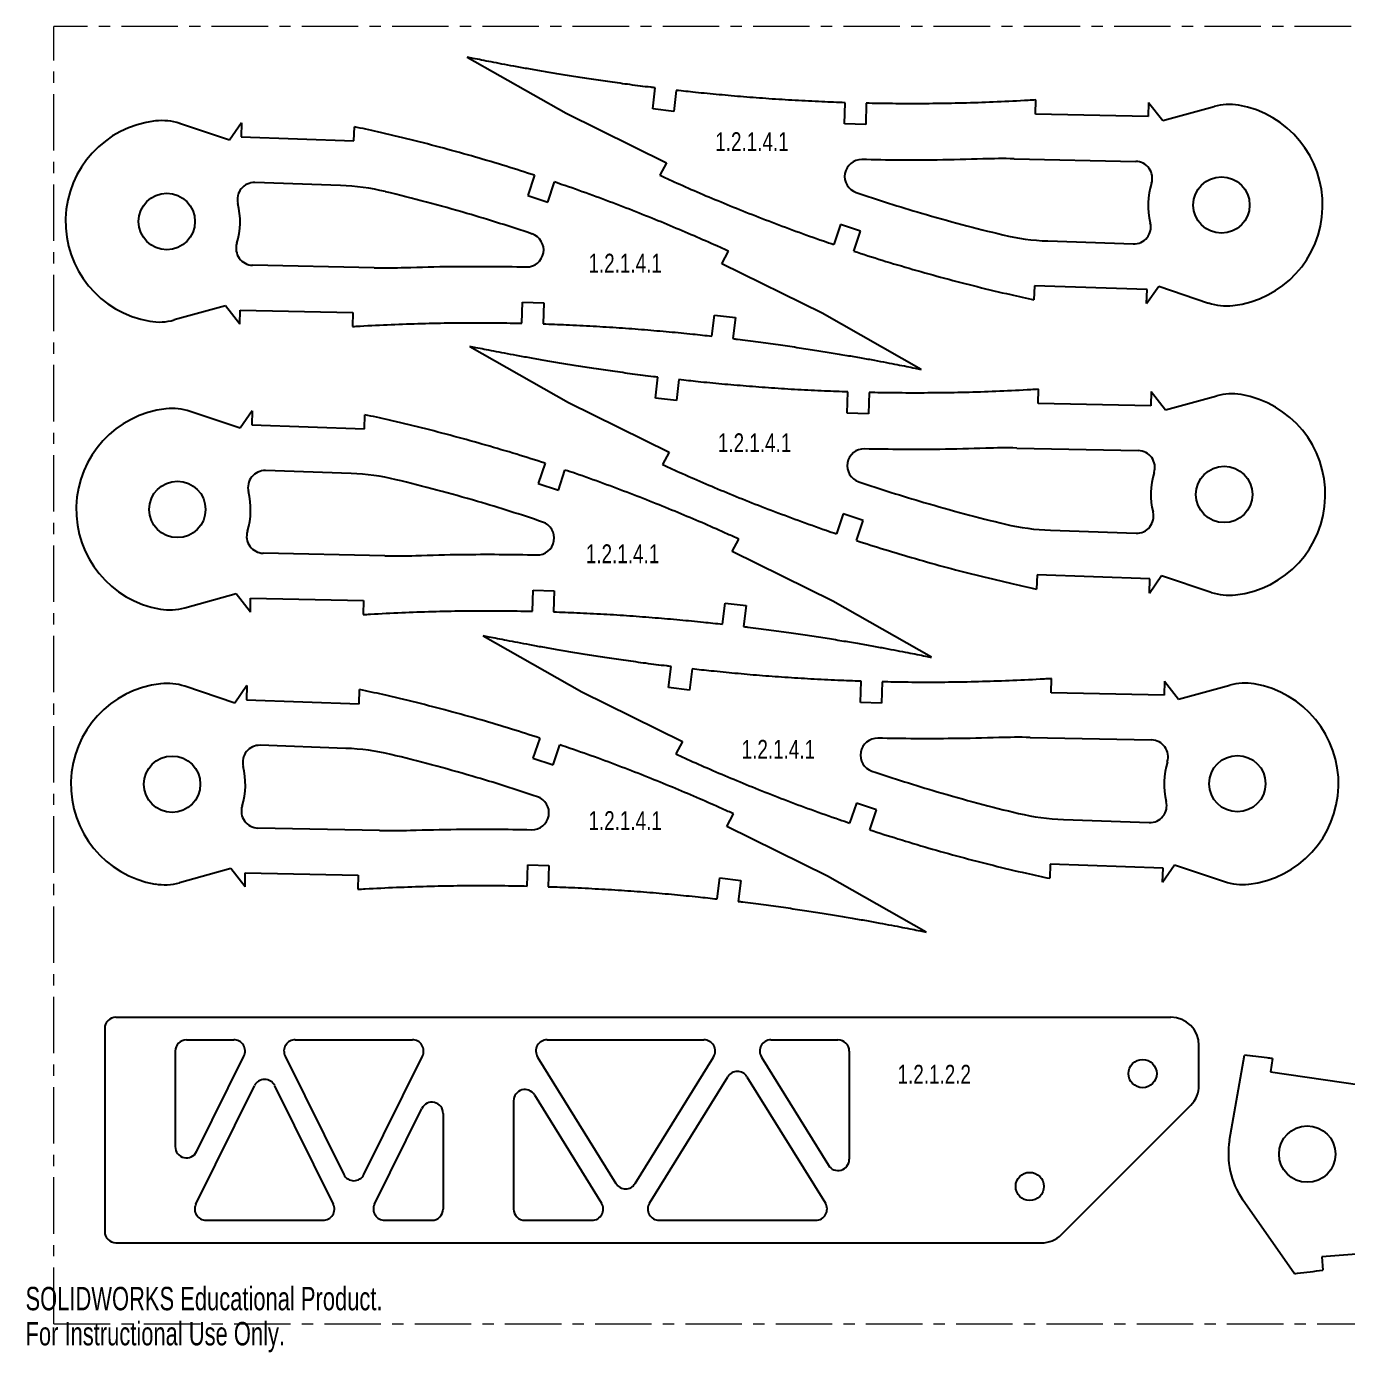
# Model space of a CAD drawing. Header units: inches. Extents: x 0 to 23.8, y 0 to 11.8.
# Drawn here: x 0.01 to 11.72, y 0 to 11.75 of the extents above; entities that cross this region are included whole.
import ezdxf

# ---------------------------------------------------------------- set-up
doc = ezdxf.new("R2010")
doc.units = ezdxf.units.IN
doc.header["$MEASUREMENT"] = 0
doc.linetypes.add('CENTERX2', pattern=[0.8, 0.5, -0.1, 0.1, -0.1])
doc.layers.add('PART_NAMES', color=1, linetype='Continuous')
doc.styles.add('SLDTEXTSTYLE0', font='TXT', dxfattribs={"width": 0.75})
doc.styles.add('SLDTEXTSTYLE1', font='TXT', dxfattribs={"width": 0.7})

msp = doc.modelspace()

# ---------------------------------------------------------------- linework, layer by layer
at = {"color": 7, "linetype": 'CENTERX2', "lineweight": 18}
for p, q in [((0.25, 0.25), (0.25, 11.75)), ((23.75, 11.75), (0.25, 11.75)), ((0.25, 0.25), (23.75, 0.25))]:
    msp.add_line(p, q, dxfattribs=at)
at = {"color": 7, "linetype": 'Continuous', "lineweight": 25}
for p, q in [((3.915, 11.478), (4.791, 10.981)), ((5.56, 11.02), (5.582, 11.206)), ((5.768, 11.184), (5.747, 10.998)), ((7.261, 10.888), (7.266, 11.075)), ((7.453, 11.07), (7.448, 10.883)), ((8.952, 10.974), (8.955, 11.099)), ((9.954, 11.078), (9.952, 10.953)), ((9.954, 11.078), (10.08, 10.916)), ((4.791, 10.981), (5.682, 10.542)), ((5.747, 10.998), (5.56, 11.02)), ((9.952, 10.953), (8.952, 10.974)), ((10.08, 10.916), (10.536, 11.041)), ((1.808, 10.742), (1.366, 10.89)), ((1.915, 10.896), (1.808, 10.742)), ((1.915, 10.896), (1.911, 10.771)), ((2.91, 10.737), (2.915, 10.861)), ((7.448, 10.883), (7.261, 10.888)), ((1.911, 10.771), (2.91, 10.737)), ((8.763, 10.578), (9.841, 10.555)), ((5.682, 10.542), (5.624, 10.431)), ((2.792, 10.34), (2.033, 10.367)), ((4.511, 10.431), (4.452, 10.253)), ((4.629, 10.194), (4.689, 10.372)), ((4.452, 10.253), (4.629, 10.194)), ((7.224, 9.996), (7.165, 9.818)), ((7.402, 9.936), (7.224, 9.996)), ((7.343, 9.759), (7.402, 9.936)), ((6.171, 9.648), (6.23, 9.759)), ((9.061, 9.849), (9.82, 9.823)), ((7.063, 9.208), (6.171, 9.648)), ((3.09, 9.612), (2.013, 9.634)), ((8.943, 9.453), (8.939, 9.328)), ((9.943, 9.418), (8.943, 9.453)), ((9.938, 9.294), (10.045, 9.448)), ((9.938, 9.294), (9.943, 9.418)), ((10.045, 9.448), (10.487, 9.299)), ((4.4, 9.12), (4.405, 9.307)), ((4.405, 9.307), (4.593, 9.302)), ((4.593, 9.302), (4.588, 9.115)), ((1.773, 9.274), (1.318, 9.149)), ((1.899, 9.112), (1.773, 9.274)), ((1.899, 9.112), (1.902, 9.237)), ((1.902, 9.237), (2.901, 9.216)), ((2.901, 9.216), (2.899, 9.091)), ((6.085, 9.006), (6.107, 9.192)), ((6.107, 9.192), (6.293, 9.17)), ((6.293, 9.17), (6.271, 8.984)), ((7.938, 8.711), (7.063, 9.208)), ((3.938, 8.914), (4.814, 8.417)), ((5.584, 8.455), (5.606, 8.642)), ((5.792, 8.62), (5.77, 8.434)), ((7.284, 8.323), (7.289, 8.511)), ((7.477, 8.506), (7.472, 8.318)), ((8.975, 8.41), (8.978, 8.535)), ((9.978, 8.514), (9.975, 8.389)), ((9.978, 8.514), (10.104, 8.352)), ((10.104, 8.352), (10.559, 8.477)), ((4.814, 8.417), (5.706, 7.977)), ((5.77, 8.434), (5.584, 8.455)), ((9.975, 8.389), (8.975, 8.41)), ((1.902, 8.19), (1.46, 8.338)), ((2.009, 8.344), (1.902, 8.19)), ((2.009, 8.344), (2.005, 8.219)), ((3.004, 8.184), (3.008, 8.309)), ((7.472, 8.318), (7.284, 8.323)), ((2.005, 8.219), (3.004, 8.184)), ((8.787, 8.014), (9.864, 7.991)), ((4.605, 7.879), (4.545, 7.701)), ((5.706, 7.977), (5.647, 7.867)), ((2.886, 7.788), (2.127, 7.814)), ((4.723, 7.641), (4.782, 7.819)), ((4.545, 7.701), (4.723, 7.641)), ((7.247, 7.431), (7.188, 7.254)), ((7.425, 7.372), (7.247, 7.431)), ((7.366, 7.194), (7.425, 7.372)), ((6.265, 7.096), (6.324, 7.206)), ((9.085, 7.285), (9.844, 7.259)), ((3.184, 7.059), (2.106, 7.082)), ((7.156, 6.656), (6.265, 7.096)), ((8.967, 6.889), (8.962, 6.764)), ((9.966, 6.854), (8.967, 6.889)), ((9.962, 6.729), (10.069, 6.883)), ((9.962, 6.729), (9.966, 6.854)), ((10.069, 6.883), (10.51, 6.735)), ((1.867, 6.721), (1.411, 6.596)), ((1.993, 6.559), (1.867, 6.721)), ((4.494, 6.567), (4.499, 6.755)), ((4.499, 6.755), (4.686, 6.749)), ((4.686, 6.749), (4.681, 6.562)), ((1.993, 6.559), (1.995, 6.684)), ((1.995, 6.684), (2.995, 6.663)), ((2.995, 6.663), (2.992, 6.538)), ((6.179, 6.453), (6.201, 6.639)), ((6.201, 6.639), (6.387, 6.617)), ((6.387, 6.617), (6.365, 6.431)), ((8.032, 6.159), (7.156, 6.656)), ((4.056, 6.35), (4.931, 5.853)), ((5.701, 5.891), (5.723, 6.077)), ((5.909, 6.056), (5.887, 5.869)), ((1.855, 5.754), (1.413, 5.902)), ((1.962, 5.908), (1.855, 5.754)), ((1.962, 5.908), (1.958, 5.783)), ((5.887, 5.869), (5.701, 5.891)), ((7.401, 5.759), (7.406, 5.947)), ((7.594, 5.941), (7.589, 5.754)), ((9.093, 5.845), (9.095, 5.97)), ((10.095, 5.949), (10.092, 5.824)), ((10.095, 5.949), (10.221, 5.787)), ((10.221, 5.787), (10.676, 5.912)), ((1.958, 5.783), (2.957, 5.748)), ((2.957, 5.748), (2.961, 5.873)), ((4.931, 5.853), (5.823, 5.413)), ((7.589, 5.754), (7.401, 5.759)), ((10.092, 5.824), (9.093, 5.845)), ((4.558, 5.443), (4.498, 5.265)), ((5.823, 5.413), (5.764, 5.303)), ((8.904, 5.449), (9.981, 5.427)), ((2.839, 5.352), (2.08, 5.379)), ((4.676, 5.206), (4.736, 5.384)), ((4.498, 5.265), (4.676, 5.206)), ((7.365, 4.867), (7.305, 4.689)), ((7.542, 4.808), (7.365, 4.867)), ((6.218, 4.66), (6.277, 4.771)), ((7.483, 4.63), (7.542, 4.808)), ((9.202, 4.721), (9.961, 4.694)), ((3.137, 4.624), (2.06, 4.646)), ((7.109, 4.22), (6.218, 4.66)), ((1.82, 4.286), (1.365, 4.161)), ((1.946, 4.124), (1.82, 4.286)), ((1.946, 4.124), (1.948, 4.249)), ((1.948, 4.249), (2.948, 4.228)), ((4.447, 4.132), (4.452, 4.319)), ((4.452, 4.319), (4.64, 4.314)), ((4.64, 4.314), (4.634, 4.126)), ((9.084, 4.325), (9.079, 4.2)), ((10.083, 4.29), (9.084, 4.325)), ((10.079, 4.165), (10.186, 4.319)), ((10.079, 4.165), (10.083, 4.29)), ((10.186, 4.319), (10.628, 4.171)), ((2.948, 4.228), (2.946, 4.103)), ((6.132, 4.017), (6.154, 4.204)), ((6.154, 4.204), (6.34, 4.182)), ((6.34, 4.182), (6.318, 3.996)), ((7.985, 3.723), (7.109, 4.22)), ((0.802, 2.969), (10.152, 2.969)), ((0.702, 2.869), (0.702, 1.069)), ((1.427, 2.769), (1.846, 2.769)), ((2.391, 2.769), (3.429, 2.769)), ((4.624, 2.769), (6.013, 2.769)), ((6.608, 2.769), (7.202, 2.769)), ((10.402, 2.365), (10.402, 2.719)), ((1.327, 2.669), (1.327, 1.822)), ((1.517, 1.777), (1.936, 2.624)), ((2.302, 2.624), (2.821, 1.575)), ((3, 1.575), (3.519, 2.624)), ((4.539, 2.616), (5.234, 1.496)), ((5.404, 1.496), (6.098, 2.616)), ((6.523, 2.616), (7.117, 1.657)), ((7.302, 2.669), (7.302, 1.71)), ((10.672, 1.878), (10.805, 2.633)), ((11.054, 2.602), (11.037, 2.485)), ((11.037, 2.485), (12.026, 2.34)), ((1.51, 1.313), (2.029, 2.362)), ((2.208, 2.362), (2.727, 1.313)), ((5.531, 1.321), (6.225, 2.442)), ((6.395, 2.442), (7.09, 1.321)), ((4.512, 2.28), (5.106, 1.321)), ((3.093, 1.313), (3.512, 2.16)), ((3.702, 2.116), (3.702, 1.269)), ((4.327, 2.228), (4.327, 1.269)), ((9.182, 1.042), (10.329, 2.188)), ((10.788, 1.355), (11.249, 0.697)), ((1.6, 1.169), (2.638, 1.169)), ((3.183, 1.169), (3.602, 1.169)), ((4.427, 1.169), (5.021, 1.169)), ((5.616, 1.169), (7.005, 1.169)), ((0.802, 0.969), (9.006, 0.969)), ((12.487, 0.922), (11.49, 0.845)), ((11.49, 0.845), (11.5, 0.726))]:
    msp.add_line(p, q, dxfattribs=at)
for centre, radius in [((10.601, 10.168), 0.25), ((1.252, 10.022), 0.25), ((10.625, 7.603), 0.25), ((1.346, 7.47), 0.25), ((10.742, 5.039), 0.25), ((1.299, 5.034), 0.25), ((9.902, 2.469), 0.125), ((11.362, 1.756), 0.25), ((8.902, 1.469), 0.125)]:
    msp.add_circle(centre, radius, dxfattribs=at)
for centre, radius, start, end in [((10.668, 10.559), 0.5, 80.3615, 105.3218), ((10.601, 10.168), 0.897, 276.4457, 80.3615), ((1.252, 10.022), 0.897, 96.4457, 260.3615), ((1.208, 10.416), 0.5, 71.4695, 96.4457), ((8.658, 5.579), 5, 88.7948, 91.9573), ((7.411, 10.421), 0.15, 88.6302, 251.3777), ((9.838, 10.405), 0.15, 342.714, 88.7948), ((2.028, 10.217), 0.15, 88.0068, 194.0876), ((10.601, 10.168), 0.65, 162.714, 194.0876), ((2.723, 8.342), 2, 76.4634, 88.0068), ((1.252, 10.022), 0.65, 342.714, 14.0876), ((9.825, 9.973), 0.15, 268.0068, 14.0876), ((4.443, 9.769), 0.15, 268.6302, 71.3777), ((9.131, 11.848), 2, 256.4634, 268.0068), ((2.016, 9.784), 0.15, 162.714, 268.7948), ((3.195, 14.611), 5, 268.7948, 271.9573), ((10.646, 9.774), 0.5, 251.4695, 276.4457), ((1.186, 9.631), 0.5, 260.3615, 285.3218), ((10.691, 7.994), 0.5, 80.3615, 105.3218), ((10.625, 7.603), 0.897, 276.4457, 80.3615), ((1.346, 7.47), 0.897, 96.4457, 260.3615), ((1.301, 7.864), 0.5, 71.4695, 96.4457), ((7.434, 7.857), 0.15, 88.6302, 251.3777), ((8.682, 3.015), 5, 88.7948, 91.9573), ((9.861, 7.841), 0.15, 342.714, 88.7948), ((2.122, 7.664), 0.15, 88.0068, 194.0876), ((2.816, 5.789), 2, 76.4634, 88.0068), ((10.625, 7.603), 0.65, 162.714, 194.0876), ((1.346, 7.47), 0.65, 342.714, 14.0876), ((9.849, 7.409), 0.15, 268.0068, 14.0876), ((4.536, 7.216), 0.15, 268.6302, 71.3777), ((9.154, 9.284), 2, 256.4634, 268.0068), ((2.11, 7.232), 0.15, 162.714, 268.7948), ((3.289, 12.058), 5, 268.7948, 271.9573), ((10.669, 7.209), 0.5, 251.4695, 276.4457), ((1.279, 7.079), 0.5, 260.3615, 285.3218), ((1.299, 5.034), 0.897, 96.4457, 260.3615), ((1.254, 5.428), 0.5, 71.4695, 96.4457), ((10.808, 5.43), 0.5, 80.3615, 105.3218), ((10.742, 5.039), 0.897, 276.4457, 80.3615), ((7.551, 5.292), 0.15, 88.6302, 251.3777), ((8.799, 0.45), 5, 88.7948, 91.9573), ((9.978, 5.277), 0.15, 342.714, 88.7948), ((2.075, 5.229), 0.15, 88.0068, 194.0876), ((2.77, 3.353), 2, 76.4634, 88.0068), ((1.299, 5.034), 0.65, 342.714, 14.0876), ((10.742, 5.039), 0.65, 162.714, 194.0876), ((2.063, 4.796), 0.15, 162.714, 268.7948), ((4.49, 4.781), 0.15, 268.6302, 71.3777), ((9.966, 4.844), 0.15, 268.0068, 14.0876), ((9.271, 6.72), 2, 256.4634, 268.0068), ((3.242, 9.623), 5, 268.7948, 271.9573), ((1.232, 4.643), 0.5, 260.3615, 285.3218), ((10.786, 4.645), 0.5, 251.4695, 276.4457), ((0.802, 2.869), 0.1, 90, 180), ((10.152, 2.719), 0.25, 0, 90), ((1.427, 2.669), 0.1, 90, 180), ((1.846, 2.669), 0.1, 333.6742, 90), ((2.391, 2.669), 0.1, 90, 206.3258), ((3.429, 2.669), 0.1, 333.6742, 90), ((4.624, 2.669), 0.1, 90, 211.7903), ((6.013, 2.669), 0.1, 328.2097, 90), ((6.608, 2.669), 0.1, 90, 211.7903), ((7.202, 2.669), 0.1, 0, 90), ((6.31, 2.389), 0.1, 31.7903, 148.2097), ((2.119, 2.318), 0.1, 26.3258, 153.6742), ((10.152, 2.365), 0.25, 315, 0), ((4.427, 2.228), 0.1, 31.7903, 180), ((3.602, 2.116), 0.1, 0, 153.6742), ((1.427, 1.822), 0.1, 180, 333.6742), ((11.362, 1.756), 0.7, 170, 215), ((7.202, 1.71), 0.1, 211.7903, 0), ((2.91, 1.62), 0.1, 206.3258, 333.6742), ((5.319, 1.548), 0.1, 211.7903, 328.2097), ((1.6, 1.269), 0.1, 153.6742, 270), ((2.638, 1.269), 0.1, 270, 26.3258), ((3.183, 1.269), 0.1, 153.6742, 270), ((5.021, 1.269), 0.1, 270, 31.7903), ((5.616, 1.269), 0.1, 148.2097, 270), ((7.005, 1.269), 0.1, 270, 31.7903), ((3.602, 1.269), 0.1, 270, 0), ((4.427, 1.269), 0.1, 180, 270), ((0.802, 1.069), 0.1, 180, 270), ((9.006, 1.219), 0.25, 270, 315)]:
    msp.add_arc(centre, radius, start, end, dxfattribs=at)
for points, knots in [([(5.582, 11.206), (5.569, 11.208), (5.494, 11.217), (5.361, 11.234), (5.185, 11.258), (5.019, 11.282), (4.862, 11.307), (4.714, 11.33), (4.577, 11.354), (4.449, 11.376), (4.333, 11.397), (4.226, 11.417), (4.13, 11.435), (4.046, 11.452), (3.975, 11.466), (3.933, 11.475), (3.915, 11.478)], [0.91710996, 0.91710996, 0.91710996, 0.91710996, 0.91888398, 0.92724928, 0.9352211, 0.94278474, 0.94992819, 0.95663846, 0.9629042, 0.96871229, 0.97405448, 0.97891843, 0.98329722, 0.98718025, 0.99056067, 0.99299725, 0.99299725, 0.99299725, 0.99299725]), ([(7.266, 11.075), (7.197, 11.077), (7.049, 11.083), (6.824, 11.094), (6.592, 11.109), (6.367, 11.126), (6.15, 11.145), (5.951, 11.164), (5.825, 11.178), (5.768, 11.184)], [0.84123056, 0.84123056, 0.84123056, 0.84123056, 0.85048136, 0.8612077, 0.87163933, 0.88176341, 0.8915636, 0.90102736, 0.90868845, 0.90868845, 0.90868845, 0.90868845]), ([(8.955, 11.099), (8.933, 11.098), (8.819, 11.091), (8.614, 11.081), (8.343, 11.071), (8.076, 11.066), (7.814, 11.065), (7.607, 11.067), (7.488, 11.069), (7.453, 11.07)], [0.76534369, 0.76534369, 0.76534369, 0.76534369, 0.76831995, 0.78072434, 0.79292653, 0.80491604, 0.81667908, 0.82820352, 0.83280908, 0.83280908, 0.83280908, 0.83280908]), ([(4.511, 10.431), (4.428, 10.458), (4.254, 10.514), (3.986, 10.594), (3.705, 10.672), (3.416, 10.747), (3.151, 10.81), (2.983, 10.847), (2.915, 10.861)], [0.17197655, 0.17197655, 0.17197655, 0.17197655, 0.1832977, 0.1955696, 0.20814356, 0.22101159, 0.23416183, 0.24326058, 0.24326058, 0.24326058, 0.24326058]), ([(8.487, 10.576), (8.352, 10.572), (7.994, 10.563), (7.636, 10.565), (7.414, 10.571)], [0.78712057, 0.78712057, 0.78712057, 0.78712057, 0.80491824, 0.83402491, 0.83402491, 0.83402491, 0.83402491]), ([(6.23, 9.759), (6.196, 9.774), (6.095, 9.82), (5.924, 9.895), (5.713, 9.985), (5.493, 10.075), (5.264, 10.165), (5.026, 10.254), (4.833, 10.323), (4.719, 10.361), (4.689, 10.372)], [0.09237548, 0.09237548, 0.09237548, 0.09237548, 0.09717576, 0.10667811, 0.11656157, 0.12681428, 0.1374283, 0.14839362, 0.15969976, 0.1638953, 0.1638953, 0.1638953, 0.1638953]), ([(5.624, 10.431), (5.657, 10.416), (5.758, 10.37), (5.929, 10.294), (6.14, 10.205), (6.36, 10.115), (6.59, 10.025), (6.828, 9.936), (7.021, 9.867), (7.134, 9.828), (7.165, 9.818)], [0.09237548, 0.09237548, 0.09237548, 0.09237548, 0.09717576, 0.10667811, 0.11656157, 0.12681428, 0.1374283, 0.14839362, 0.15969976, 0.1638953, 0.1638953, 0.1638953, 0.1638953]), ([(4.491, 9.911), (4.299, 9.976), (3.869, 10.111), (3.433, 10.228), (3.191, 10.286)], [0.16564434, 0.16564434, 0.16564434, 0.16564434, 0.19261234, 0.22587725, 0.22587725, 0.22587725, 0.22587725]), ([(7.363, 10.279), (7.554, 10.214), (7.985, 10.078), (8.42, 9.962), (8.663, 9.904)], [0.16564434, 0.16564434, 0.16564434, 0.16564434, 0.19261234, 0.22587725, 0.22587725, 0.22587725, 0.22587725]), ([(7.343, 9.759), (7.426, 9.731), (7.6, 9.676), (7.868, 9.596), (8.149, 9.518), (8.438, 9.443), (8.702, 9.38), (8.87, 9.343), (8.939, 9.328)], [0.17197655, 0.17197655, 0.17197655, 0.17197655, 0.1832977, 0.1955696, 0.20814356, 0.22101159, 0.23416183, 0.24326058, 0.24326058, 0.24326058, 0.24326058]), ([(3.366, 9.614), (3.502, 9.618), (3.859, 9.627), (4.217, 9.624), (4.439, 9.619)], [0.78712057, 0.78712057, 0.78712057, 0.78712057, 0.80491824, 0.83402491, 0.83402491, 0.83402491, 0.83402491]), ([(2.899, 9.091), (2.921, 9.092), (3.035, 9.099), (3.239, 9.109), (3.511, 9.119), (3.777, 9.124), (4.039, 9.125), (4.246, 9.123), (4.366, 9.121), (4.4, 9.12)], [0.76534369, 0.76534369, 0.76534369, 0.76534369, 0.76831995, 0.78072434, 0.79292653, 0.80491604, 0.81667908, 0.82820352, 0.83280908, 0.83280908, 0.83280908, 0.83280908]), ([(4.588, 9.115), (4.656, 9.112), (4.804, 9.107), (5.03, 9.095), (5.261, 9.081), (5.486, 9.064), (5.703, 9.045), (5.902, 9.026), (6.029, 9.012), (6.085, 9.006)], [0.84123056, 0.84123056, 0.84123056, 0.84123056, 0.85048136, 0.8612077, 0.87163933, 0.88176341, 0.8915636, 0.90102736, 0.90868845, 0.90868845, 0.90868845, 0.90868845]), ([(6.271, 8.984), (6.284, 8.982), (6.359, 8.973), (6.492, 8.956), (6.668, 8.932), (6.835, 8.907), (6.992, 8.883), (7.139, 8.859), (7.277, 8.836), (7.404, 8.814), (7.521, 8.793), (7.627, 8.773), (7.723, 8.754), (7.808, 8.738), (7.878, 8.724), (7.921, 8.715), (7.938, 8.711)], [0.91710996, 0.91710996, 0.91710996, 0.91710996, 0.91888398, 0.92724928, 0.9352211, 0.94278474, 0.94992819, 0.95663846, 0.9629042, 0.96871229, 0.97405448, 0.97891843, 0.98329722, 0.98718025, 0.99056067, 0.99299725, 0.99299725, 0.99299725, 0.99299725]), ([(5.606, 8.642), (5.592, 8.643), (5.518, 8.652), (5.384, 8.669), (5.209, 8.694), (5.042, 8.718), (4.885, 8.742), (4.738, 8.766), (4.6, 8.789), (4.473, 8.812), (4.356, 8.833), (4.25, 8.853), (4.154, 8.871), (4.069, 8.888), (3.999, 8.902), (3.956, 8.91), (3.938, 8.914)], [0.91710996, 0.91710996, 0.91710996, 0.91710996, 0.91888398, 0.92724928, 0.9352211, 0.94278474, 0.94992819, 0.95663846, 0.9629042, 0.96871229, 0.97405448, 0.97891843, 0.98329722, 0.98718025, 0.99056067, 0.99299725, 0.99299725, 0.99299725, 0.99299725]), ([(7.289, 8.511), (7.221, 8.513), (7.073, 8.519), (6.847, 8.53), (6.615, 8.545), (6.391, 8.562), (6.173, 8.58), (5.975, 8.6), (5.848, 8.614), (5.792, 8.62)], [0.84123056, 0.84123056, 0.84123056, 0.84123056, 0.85048136, 0.8612077, 0.87163933, 0.88176341, 0.8915636, 0.90102736, 0.90868845, 0.90868845, 0.90868845, 0.90868845]), ([(8.978, 8.535), (8.956, 8.533), (8.842, 8.527), (8.638, 8.516), (8.366, 8.507), (8.099, 8.502), (7.838, 8.501), (7.631, 8.503), (7.511, 8.505), (7.477, 8.506)], [0.76534369, 0.76534369, 0.76534369, 0.76534369, 0.76831995, 0.78072434, 0.79292653, 0.80491604, 0.81667908, 0.82820352, 0.83280908, 0.83280908, 0.83280908, 0.83280908]), ([(4.605, 7.879), (4.521, 7.906), (4.347, 7.961), (4.079, 8.041), (3.798, 8.119), (3.509, 8.194), (3.245, 8.257), (3.077, 8.294), (3.008, 8.309)], [0.17197655, 0.17197655, 0.17197655, 0.17197655, 0.1832977, 0.1955696, 0.20814356, 0.22101159, 0.23416183, 0.24326058, 0.24326058, 0.24326058, 0.24326058]), ([(8.511, 8.012), (8.375, 8.007), (8.017, 7.999), (7.66, 8.001), (7.438, 8.006)], [0.78712057, 0.78712057, 0.78712057, 0.78712057, 0.80491824, 0.83402491, 0.83402491, 0.83402491, 0.83402491]), ([(6.324, 7.206), (6.29, 7.221), (6.189, 7.267), (6.018, 7.343), (5.807, 7.432), (5.587, 7.522), (5.358, 7.612), (5.119, 7.701), (4.927, 7.77), (4.813, 7.809), (4.782, 7.819)], [0.09237548, 0.09237548, 0.09237548, 0.09237548, 0.09717576, 0.10667811, 0.11656157, 0.12681428, 0.1374283, 0.14839362, 0.15969976, 0.1638953, 0.1638953, 0.1638953, 0.1638953]), ([(5.647, 7.867), (5.681, 7.851), (5.782, 7.806), (5.953, 7.73), (6.164, 7.64), (6.384, 7.55), (6.613, 7.461), (6.851, 7.372), (7.044, 7.303), (7.157, 7.264), (7.188, 7.254)], [0.09237548, 0.09237548, 0.09237548, 0.09237548, 0.09717576, 0.10667811, 0.11656157, 0.12681428, 0.1374283, 0.14839362, 0.15969976, 0.1638953, 0.1638953, 0.1638953, 0.1638953]), ([(4.584, 7.358), (4.393, 7.423), (3.962, 7.559), (3.527, 7.675), (3.285, 7.733)], [0.16564434, 0.16564434, 0.16564434, 0.16564434, 0.19261234, 0.22587725, 0.22587725, 0.22587725, 0.22587725]), ([(7.386, 7.714), (7.578, 7.65), (8.008, 7.514), (8.444, 7.398), (8.686, 7.339)], [0.16564434, 0.16564434, 0.16564434, 0.16564434, 0.19261234, 0.22587725, 0.22587725, 0.22587725, 0.22587725]), ([(7.366, 7.194), (7.449, 7.167), (7.623, 7.112), (7.891, 7.032), (8.172, 6.953), (8.461, 6.879), (8.725, 6.816), (8.893, 6.779), (8.962, 6.764)], [0.17197655, 0.17197655, 0.17197655, 0.17197655, 0.1832977, 0.1955696, 0.20814356, 0.22101159, 0.23416183, 0.24326058, 0.24326058, 0.24326058, 0.24326058]), ([(3.46, 7.061), (3.595, 7.066), (3.953, 7.074), (4.311, 7.072), (4.533, 7.066)], [0.78712057, 0.78712057, 0.78712057, 0.78712057, 0.80491824, 0.83402491, 0.83402491, 0.83402491, 0.83402491]), ([(2.992, 6.538), (3.014, 6.539), (3.128, 6.546), (3.333, 6.557), (3.604, 6.566), (3.871, 6.571), (4.133, 6.572), (4.34, 6.57), (4.46, 6.568), (4.494, 6.567)], [0.76534369, 0.76534369, 0.76534369, 0.76534369, 0.76831995, 0.78072434, 0.79292653, 0.80491604, 0.81667908, 0.82820352, 0.83280908, 0.83280908, 0.83280908, 0.83280908]), ([(4.681, 6.562), (4.75, 6.56), (4.898, 6.554), (5.123, 6.543), (5.355, 6.528), (5.58, 6.511), (5.797, 6.492), (5.996, 6.473), (6.122, 6.459), (6.179, 6.453)], [0.84123056, 0.84123056, 0.84123056, 0.84123056, 0.85048136, 0.8612077, 0.87163933, 0.88176341, 0.8915636, 0.90102736, 0.90868845, 0.90868845, 0.90868845, 0.90868845]), ([(5.723, 6.077), (5.71, 6.079), (5.635, 6.088), (5.502, 6.105), (5.326, 6.129), (5.159, 6.154), (5.002, 6.178), (4.855, 6.202), (4.717, 6.225), (4.59, 6.247), (4.473, 6.269), (4.367, 6.288), (4.271, 6.307), (4.186, 6.323), (4.116, 6.337), (4.073, 6.346), (4.056, 6.35)], [0.91710996, 0.91710996, 0.91710996, 0.91710996, 0.91888398, 0.92724928, 0.9352211, 0.94278474, 0.94992819, 0.95663846, 0.9629042, 0.96871229, 0.97405448, 0.97891843, 0.98329722, 0.98718025, 0.99056067, 0.99299725, 0.99299725, 0.99299725, 0.99299725]), ([(6.365, 6.431), (6.378, 6.43), (6.453, 6.421), (6.586, 6.403), (6.762, 6.379), (6.928, 6.355), (7.085, 6.331), (7.233, 6.307), (7.37, 6.284), (7.498, 6.261), (7.615, 6.24), (7.721, 6.22), (7.817, 6.202), (7.901, 6.185), (7.972, 6.171), (8.014, 6.162), (8.032, 6.159)], [0.91710996, 0.91710996, 0.91710996, 0.91710996, 0.91888398, 0.92724928, 0.9352211, 0.94278474, 0.94992819, 0.95663846, 0.9629042, 0.96871229, 0.97405448, 0.97891843, 0.98329722, 0.98718025, 0.99056067, 0.99299725, 0.99299725, 0.99299725, 0.99299725]), ([(7.406, 5.947), (7.338, 5.949), (7.19, 5.954), (6.964, 5.966), (6.733, 5.98), (6.508, 5.997), (6.291, 6.016), (6.092, 6.036), (5.965, 6.049), (5.909, 6.056)], [0.84123056, 0.84123056, 0.84123056, 0.84123056, 0.85048136, 0.8612077, 0.87163933, 0.88176341, 0.8915636, 0.90102736, 0.90868845, 0.90868845, 0.90868845, 0.90868845]), ([(9.095, 5.97), (9.073, 5.969), (8.959, 5.962), (8.755, 5.952), (8.483, 5.943), (8.217, 5.937), (7.955, 5.936), (7.748, 5.938), (7.628, 5.941), (7.594, 5.941)], [0.76534369, 0.76534369, 0.76534369, 0.76534369, 0.76831995, 0.78072434, 0.79292653, 0.80491604, 0.81667908, 0.82820352, 0.83280908, 0.83280908, 0.83280908, 0.83280908]), ([(4.558, 5.443), (4.474, 5.47), (4.301, 5.526), (4.033, 5.606), (3.752, 5.684), (3.463, 5.759), (3.198, 5.822), (3.03, 5.859), (2.961, 5.873)], [0.17197655, 0.17197655, 0.17197655, 0.17197655, 0.1832977, 0.1955696, 0.20814356, 0.22101159, 0.23416183, 0.24326058, 0.24326058, 0.24326058, 0.24326058]), ([(8.628, 5.448), (8.492, 5.443), (8.134, 5.435), (7.777, 5.437), (7.555, 5.442)], [0.78712057, 0.78712057, 0.78712057, 0.78712057, 0.80491824, 0.83402491, 0.83402491, 0.83402491, 0.83402491]), ([(4.537, 4.923), (4.346, 4.988), (3.916, 5.123), (3.48, 5.24), (3.238, 5.298)], [0.16564434, 0.16564434, 0.16564434, 0.16564434, 0.19261234, 0.22587725, 0.22587725, 0.22587725, 0.22587725]), ([(6.277, 4.771), (6.243, 4.786), (6.142, 4.832), (5.971, 4.907), (5.76, 4.997), (5.54, 5.087), (5.311, 5.177), (5.073, 5.266), (4.88, 5.334), (4.766, 5.373), (4.736, 5.384)], [0.09237548, 0.09237548, 0.09237548, 0.09237548, 0.09717576, 0.10667811, 0.11656157, 0.12681428, 0.1374283, 0.14839362, 0.15969976, 0.1638953, 0.1638953, 0.1638953, 0.1638953]), ([(5.764, 5.303), (5.798, 5.287), (5.899, 5.241), (6.07, 5.166), (6.281, 5.076), (6.501, 4.986), (6.73, 4.896), (6.968, 4.807), (7.161, 4.739), (7.275, 4.7), (7.305, 4.689)], [0.09237548, 0.09237548, 0.09237548, 0.09237548, 0.09717576, 0.10667811, 0.11656157, 0.12681428, 0.1374283, 0.14839362, 0.15969976, 0.1638953, 0.1638953, 0.1638953, 0.1638953]), ([(7.503, 5.15), (7.695, 5.086), (8.125, 4.95), (8.561, 4.833), (8.803, 4.775)], [0.16564434, 0.16564434, 0.16564434, 0.16564434, 0.19261234, 0.22587725, 0.22587725, 0.22587725, 0.22587725]), ([(3.413, 4.626), (3.549, 4.63), (3.906, 4.638), (4.264, 4.636), (4.486, 4.631)], [0.78712057, 0.78712057, 0.78712057, 0.78712057, 0.80491824, 0.83402491, 0.83402491, 0.83402491, 0.83402491]), ([(7.483, 4.63), (7.566, 4.603), (7.74, 4.548), (8.008, 4.467), (8.289, 4.389), (8.578, 4.314), (8.842, 4.251), (9.011, 4.214), (9.079, 4.2)], [0.17197655, 0.17197655, 0.17197655, 0.17197655, 0.1832977, 0.1955696, 0.20814356, 0.22101159, 0.23416183, 0.24326058, 0.24326058, 0.24326058, 0.24326058]), ([(2.946, 4.103), (2.968, 4.104), (3.082, 4.111), (3.286, 4.121), (3.557, 4.13), (3.824, 4.136), (4.086, 4.137), (4.293, 4.135), (4.413, 4.132), (4.447, 4.132)], [0.76534369, 0.76534369, 0.76534369, 0.76534369, 0.76831995, 0.78072434, 0.79292653, 0.80491604, 0.81667908, 0.82820352, 0.83280908, 0.83280908, 0.83280908, 0.83280908]), ([(4.634, 4.126), (4.703, 4.124), (4.851, 4.119), (5.077, 4.107), (5.308, 4.093), (5.533, 4.076), (5.75, 4.057), (5.949, 4.037), (6.075, 4.024), (6.132, 4.017)], [0.84123056, 0.84123056, 0.84123056, 0.84123056, 0.85048136, 0.8612077, 0.87163933, 0.88176341, 0.8915636, 0.90102736, 0.90868845, 0.90868845, 0.90868845, 0.90868845]), ([(6.318, 3.996), (6.331, 3.994), (6.406, 3.985), (6.539, 3.968), (6.715, 3.944), (6.882, 3.919), (7.039, 3.895), (7.186, 3.871), (7.323, 3.848), (7.451, 3.826), (7.568, 3.804), (7.674, 3.785), (7.77, 3.766), (7.855, 3.75), (7.925, 3.736), (7.968, 3.727), (7.985, 3.723)], [0.91710996, 0.91710996, 0.91710996, 0.91710996, 0.91888398, 0.92724928, 0.9352211, 0.94278474, 0.94992819, 0.95663846, 0.9629042, 0.96871229, 0.97405448, 0.97891843, 0.98329722, 0.98718025, 0.99056067, 0.99299725, 0.99299725, 0.99299725, 0.99299725]), ([(11.054, 2.602), (11.038, 2.604), (10.955, 2.614), (10.872, 2.624), (10.805, 2.633)], [0.30148785, 0.30148785, 0.30148785, 0.30148785, 0.3037712, 0.31336195, 0.31336195, 0.31336195, 0.31336195]), ([(11.249, 0.697), (11.257, 0.698), (11.341, 0.708), (11.424, 0.718), (11.5, 0.726)], [0.71566612, 0.71566612, 0.71566612, 0.71566612, 0.71690756, 0.72814545, 0.72814545, 0.72814545, 0.72814545])]:
    msp.add_open_spline(points, degree=3, knots=knots, dxfattribs=at)

# ---------------------------------------------------------------- texts
at = {"color": 7, "linetype": 'Continuous', "char_height": 0.2076, "attachment_point": 1, "style": 'SLDTEXTSTYLE1'}
for s, insert in [('SOLIDWORKS Educational Product.', (0, 0.579)), ('For Instructional Use Only.', (0, 0.268))]:
    msp.add_mtext(s, dxfattribs=dict(at, insert=insert))
at = {"layer": 'PART_NAMES', "char_height": 0.1667, "attachment_point": 1, "style": 'SLDTEXTSTYLE0'}
for s, insert in [('1.2.1.4.1', (6.114, 10.813)), ('1.2.1.4.1', (4.99, 9.736)), ('1.2.1.4.1', (6.137, 8.144)), ('1.2.1.4.1', (4.967, 7.16)), ('1.2.1.4.1', (6.348, 5.427)), ('1.2.1.4.1', (4.99, 4.795)), ('1.2.1.2.2', (7.73, 2.547))]:
    msp.add_mtext(s, dxfattribs=dict(at, insert=insert))

doc.saveas('drawing.dxf')
